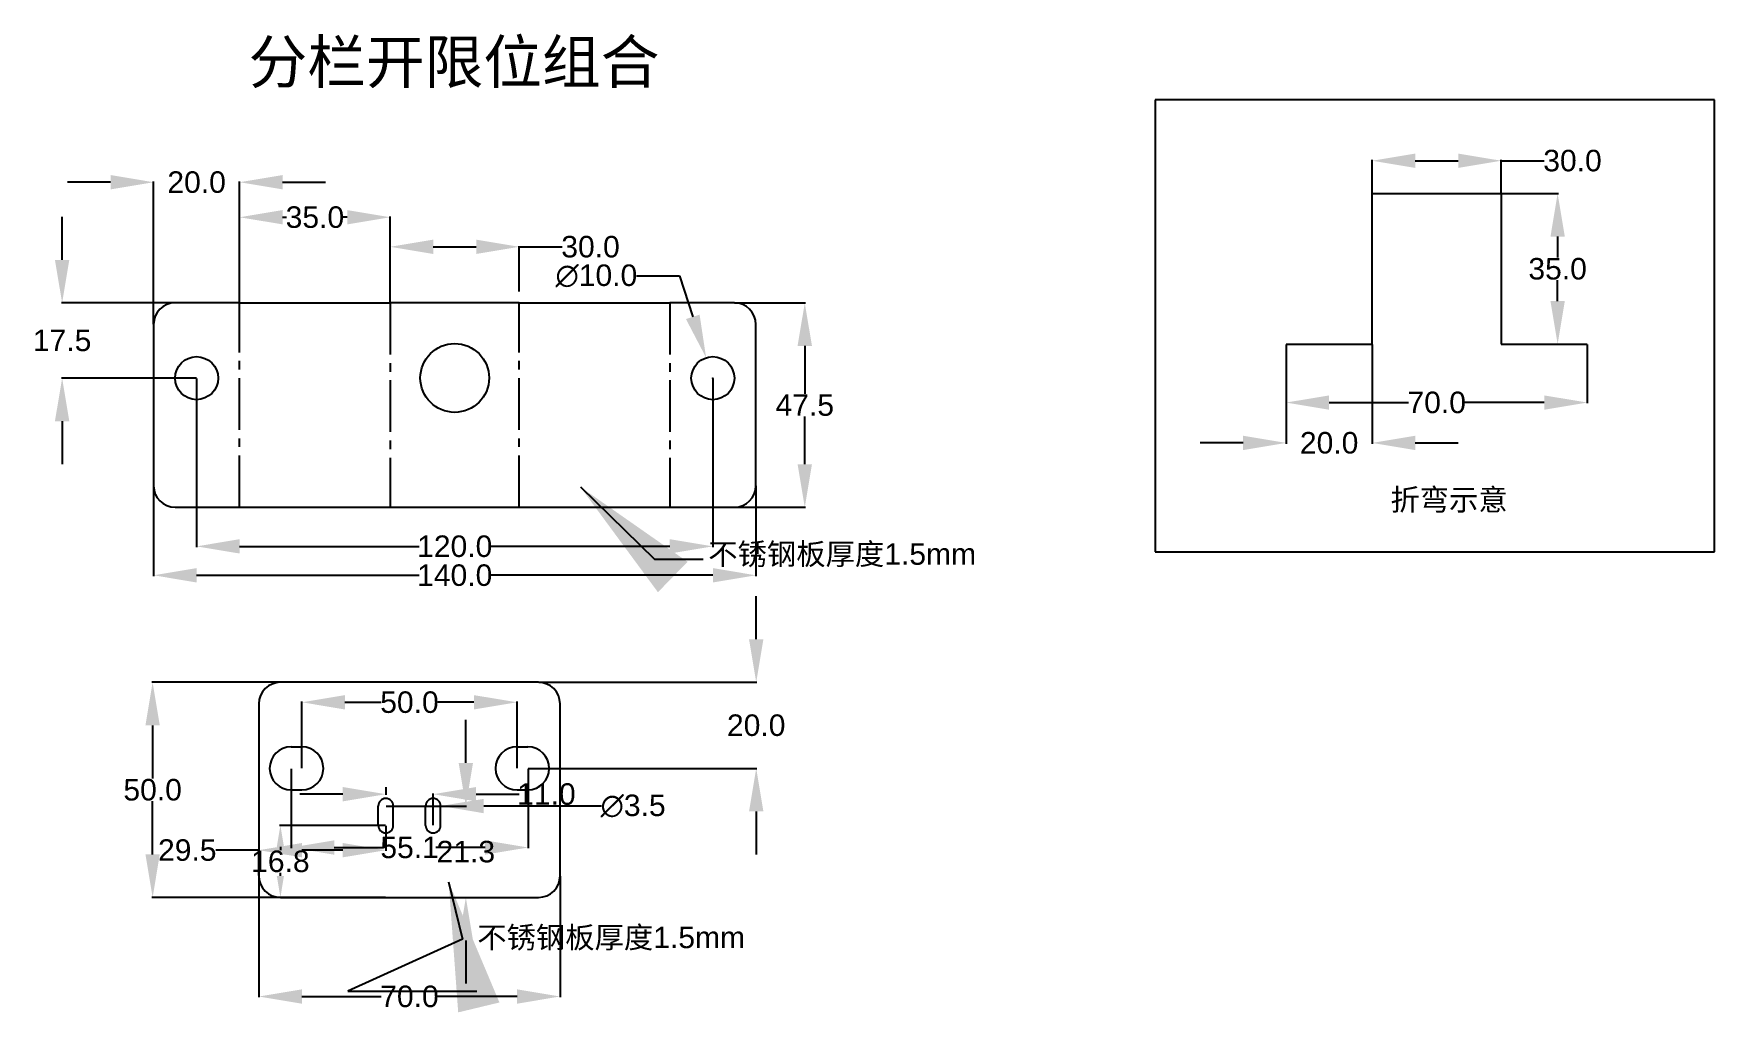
# Model space of a CAD drawing. Header units: millimetres. Extents: x -28 to 363, y -117 to 110.
import ezdxf

# ---------------------------------------------------------------- set-up
doc = ezdxf.new("R2010")
doc.units = ezdxf.units.MM
doc.linetypes.add('点画线', pattern=[18, 12, -2, 2, -2])
doc.styles.get("Standard").update_dxf_attribs({"font": 'arial.ttf'})
doc.dimstyles.get("Standard").update_dxf_attribs({"dimtxt": 30, "dimasz": 30, "dimexe": 0.18, "dimexo": 0.0625, "dimgap": 0.09, "dimtad": 0, "dimtih": 1, "dimtoh": 1, "dimdec": 1, "dimzin": 0, "dimdsep": 46, "dimtxsty": 'Standard', "dimcen": 0.09, "dimclrd": 3, "dimclre": 3, "dimclrt": 3, "dimadec": 0, "dimazin": 0, "dimtfac": 1, "dimtdec": 1, "dimtofl": 0, "dimtmove": 0, "dimatfit": 3, "dimfxl": 1, "dimtolj": 1, "dimtzin": 0, "dimarcsym": 0})

# ---------------------------------------------------------------- blocks, each defined once
blk = doc.blocks.new('*D2')
at = {"color": 3, "lineweight": -2, "transparency": 16777216}
for p, q in [((-10, 75.54), (-20, 75.54)), ((0, 42.56), (0, 75.72)), ((20, 47.56), (20, 75.72)), ((30, 75.54), (40, 75.54))]:
    blk.add_line(p, q, dxfattribs=at)
at = {"color": 3, "transparency": 16777216}
for points in [[(-10, 77.21), (-10, 73.88), (0, 75.54)], [(30, 77.21), (30, 73.88), (20, 75.54)]]:
    blk.add_solid(points, dxfattribs=at)
at = {"layer": 'Defpoints', "color": 0, "transparency": 16777216}
for p in [(20, 75.54), (20, 47.5), (0, 42.5)]:
    blk.add_point(p, dxfattribs=at)
at = {"color": 3, "transparency": 16777216, "insert": (10, 75.54), "char_height": 5, "attachment_point": 5}
blk.add_mtext('\\A1;20.0', dxfattribs=at)
blk = doc.blocks.new('*D3')
at = {"color": 3, "lineweight": -2, "transparency": 16777216}
for p, q in [((20, 50.12), (20, 67.58)), ((30, 67.4), (30.93, 67.4)), ((45, 67.4), (44.07, 67.4)), ((55, 47.56), (55, 67.58))]:
    blk.add_line(p, q, dxfattribs=at)
at = {"color": 3, "transparency": 16777216}
for points in [[(30, 69.07), (30, 65.74), (20, 67.4)], [(45, 69.07), (45, 65.74), (55, 67.4)]]:
    blk.add_solid(points, dxfattribs=at)
at = {"layer": 'Defpoints', "color": 0, "transparency": 16777216}
for p in [(55, 67.4), (20, 50.06), (55, 47.5)]:
    blk.add_point(p, dxfattribs=at)
at = {"color": 3, "transparency": 16777216, "insert": (37.5, 67.4), "char_height": 5, "attachment_point": 5}
blk.add_mtext('\\A1;35.0', dxfattribs=at)
blk = doc.blocks.new('*D4')
at = {"color": 3, "lineweight": -2, "transparency": 16777216}
for p, q in [((55, 50.12), (55, 60.71)), ((65, 60.53), (75, 60.53)), ((85, 50.12), (85, 60.71)), ((85, 60.53), (95, 60.53))]:
    blk.add_line(p, q, dxfattribs=at)
at = {"color": 3, "transparency": 16777216}
for points in [[(65, 62.2), (65, 58.87), (55, 60.53)], [(75, 62.2), (75, 58.87), (85, 60.53)]]:
    blk.add_solid(points, dxfattribs=at)
at = {"layer": 'Defpoints', "color": 0, "transparency": 16777216}
for p in [(85, 60.53), (55, 50.06), (85, 50.06)]:
    blk.add_point(p, dxfattribs=at)
at = {"color": 3, "transparency": 16777216, "insert": (101.57, 60.53), "char_height": 5, "attachment_point": 5}
blk.add_mtext('\\A1;30.0', dxfattribs=at)
blk = doc.blocks.new('*D5')
at = {"color": 3, "lineweight": -2, "transparency": 16777216}
for p, q in [((0, 4.94), (0, -16)), ((140, 4.94), (140, -16)), ((10, -15.82), (61.72, -15.82)), ((130, -15.82), (78.28, -15.82))]:
    blk.add_line(p, q, dxfattribs=at)
at = {"color": 3, "transparency": 16777216}
for points in [[(10, -14.15), (10, -17.49), (0, -15.82)], [(130, -14.15), (130, -17.49), (140, -15.82)]]:
    blk.add_solid(points, dxfattribs=at)
at = {"layer": 'Defpoints', "color": 0, "transparency": 16777216}
for p in [(0, 5), (140, 5), (140, -15.82)]:
    blk.add_point(p, dxfattribs=at)
at = {"color": 3, "transparency": 16777216, "insert": (70, -15.82), "char_height": 5, "attachment_point": 5}
blk.add_mtext('\\A1;140.0', dxfattribs=at)
blk = doc.blocks.new('*D6')
at = {"color": 3, "lineweight": -2, "transparency": 16777216}
for p, q in [((263.26, 37.83), (263.26, 14.77)), ((283.26, 37.83), (283.26, 14.77)), ((253.26, 14.95), (243.26, 14.95)), ((293.26, 14.95), (303.26, 14.95))]:
    blk.add_line(p, q, dxfattribs=at)
at = {"color": 3, "transparency": 16777216}
for points in [[(253.26, 16.62), (253.26, 13.28), (263.26, 14.95)], [(293.26, 16.62), (293.26, 13.28), (283.26, 14.95)]]:
    blk.add_solid(points, dxfattribs=at)
at = {"layer": 'Defpoints', "color": 0, "transparency": 16777216}
for p in [(263.26, 37.9), (283.26, 37.9), (283.26, 14.95)]:
    blk.add_point(p, dxfattribs=at)
at = {"color": 3, "transparency": 16777216, "insert": (273.26, 14.95), "char_height": 5, "attachment_point": 5}
blk.add_mtext('\\A1;20.0', dxfattribs=at)
blk = doc.blocks.new('*D7')
at = {"color": 3, "lineweight": -2, "transparency": 16777216}
for p, q in [((313.32, 72.9), (326.55, 72.9)), ((326.37, 62.9), (326.37, 58.04)), ((326.37, 47.9), (326.37, 52.75)), ((313.32, 37.9), (326.55, 37.9))]:
    blk.add_line(p, q, dxfattribs=at)
at = {"color": 3, "transparency": 16777216}
for points in [[(324.71, 62.9), (328.04, 62.9), (326.37, 72.9)], [(324.71, 47.9), (328.04, 47.9), (326.37, 37.9)]]:
    blk.add_solid(points, dxfattribs=at)
at = {"layer": 'Defpoints', "color": 0, "transparency": 16777216}
for p in [(313.26, 72.9), (326.37, 72.9), (313.26, 37.9)]:
    blk.add_point(p, dxfattribs=at)
at = {"color": 3, "transparency": 16777216, "insert": (326.37, 55.4), "char_height": 5, "attachment_point": 5}
blk.add_mtext('\\A1;35.0', dxfattribs=at)
blk = doc.blocks.new('*D8')
at = {"color": 3, "lineweight": -2, "transparency": 16777216}
for p, q in [((283.26, 72.96), (283.26, 80.72)), ((293.26, 80.54), (303.26, 80.54)), ((313.26, 72.96), (313.26, 80.72)), ((313.26, 80.54), (323.26, 80.54))]:
    blk.add_line(p, q, dxfattribs=at)
at = {"color": 3, "transparency": 16777216}
for points in [[(293.26, 82.2), (293.26, 78.87), (283.26, 80.54)], [(303.26, 82.2), (303.26, 78.87), (313.26, 80.54)]]:
    blk.add_solid(points, dxfattribs=at)
at = {"layer": 'Defpoints', "color": 0, "transparency": 16777216}
for p in [(313.26, 80.54), (283.26, 72.9), (313.26, 72.9)]:
    blk.add_point(p, dxfattribs=at)
at = {"color": 3, "transparency": 16777216, "insert": (329.83, 80.54), "char_height": 5, "attachment_point": 5}
blk.add_mtext('\\A1;30.0', dxfattribs=at)
blk = doc.blocks.new('*D9')
at = {"color": 3, "lineweight": -2, "transparency": 16777216}
for p, q in [((-21.26, 57.5), (-21.26, 67.5)), ((4.94, 47.5), (-21.44, 47.5)), ((9.94, 30), (-21.44, 30)), ((-21.26, 20), (-21.26, 10))]:
    blk.add_line(p, q, dxfattribs=at)
at = {"color": 3, "transparency": 16777216}
for points in [[(-22.93, 57.5), (-19.59, 57.5), (-21.26, 47.5)], [(-22.93, 20), (-19.59, 20), (-21.26, 30)]]:
    blk.add_solid(points, dxfattribs=at)
at = {"layer": 'Defpoints', "color": 0, "transparency": 16777216}
for p in [(-21.26, 47.5), (5, 47.5), (10, 30)]:
    blk.add_point(p, dxfattribs=at)
at = {"color": 3, "transparency": 16777216, "insert": (-21.26, 38.75), "char_height": 5, "attachment_point": 5}
blk.add_mtext('\\A1;17.5', dxfattribs=at)
blk = doc.blocks.new('*D10')
at = {"color": 3, "lineweight": -2, "transparency": 16777216}
for p, q in [((10, 29.94), (10, -9.28)), ((130, 29.94), (130, -9.28)), ((20, -9.1), (61.72, -9.1)), ((120, -9.1), (78.28, -9.1))]:
    blk.add_line(p, q, dxfattribs=at)
at = {"color": 3, "transparency": 16777216}
for points in [[(20, -7.43), (20, -10.76), (10, -9.1)], [(120, -7.43), (120, -10.76), (130, -9.1)]]:
    blk.add_solid(points, dxfattribs=at)
at = {"layer": 'Defpoints', "color": 0, "transparency": 16777216}
for p in [(10, 30), (130, 30), (130, -9.1)]:
    blk.add_point(p, dxfattribs=at)
at = {"color": 3, "transparency": 16777216, "insert": (70, -9.1), "char_height": 5, "attachment_point": 5}
blk.add_mtext('\\A1;120.0', dxfattribs=at)
blk = doc.blocks.new('*D11')
at = {"color": 3, "lineweight": -2, "transparency": 16777216}
for p, q in [((112.22, 53.76), (122.22, 53.76)), ((122.22, 53.76), (125.33, 44.26)), ((129.91, 30), (130.09, 30)), ((130, 29.91), (130, 30.09))]:
    blk.add_line(p, q, dxfattribs=at)
at = {"color": 3, "transparency": 16777216}
blk.add_solid([(126.92, 44.77), (123.75, 43.74), (128.44, 34.75)], dxfattribs=at)
at = {"layer": 'Defpoints', "color": 0, "transparency": 16777216}
for p in [(128.44, 34.75), (131.56, 25.25)]:
    blk.add_point(p, dxfattribs=at)
at = {"color": 3, "transparency": 16777216, "insert": (102.93, 53.76), "char_height": 5, "attachment_point": 5}
blk.add_mtext('\\A1;∅10.0', dxfattribs=at)
blk = doc.blocks.new('*D12')
at = {"color": 3, "lineweight": -2, "transparency": 16777216}
for p, q in [((135.06, 47.5), (151.55, 47.5)), ((151.37, 37.5), (151.37, 26.35)), ((151.37, 10), (151.37, 21.09)), ((135.06, 0), (151.55, 0))]:
    blk.add_line(p, q, dxfattribs=at)
at = {"color": 3, "transparency": 16777216}
for points in [[(149.7, 37.5), (153.04, 37.5), (151.37, 47.5)], [(149.7, 10), (153.04, 10), (151.37, 0)]]:
    blk.add_solid(points, dxfattribs=at)
at = {"layer": 'Defpoints', "color": 0, "transparency": 16777216}
for p in [(135, 47.5), (151.37, 47.5), (135, 0)]:
    blk.add_point(p, dxfattribs=at)
at = {"color": 3, "transparency": 16777216, "insert": (151.37, 23.72), "char_height": 5, "attachment_point": 5}
blk.add_mtext('\\A1;47.5', dxfattribs=at)
blk = doc.blocks.new('*D13')
at = {"color": 3, "lineweight": -2, "transparency": 16777216}
for p, q in [((263.26, 37.83), (263.26, 24.15)), ((333.26, 37.83), (333.26, 24.15)), ((273.26, 24.33), (291.71, 24.33)), ((323.26, 24.33), (304.82, 24.33))]:
    blk.add_line(p, q, dxfattribs=at)
at = {"color": 3, "transparency": 16777216}
for points in [[(273.26, 25.99), (273.26, 22.66), (263.26, 24.33)], [(323.26, 25.99), (323.26, 22.66), (333.26, 24.33)]]:
    blk.add_solid(points, dxfattribs=at)
at = {"layer": 'Defpoints', "color": 0, "transparency": 16777216}
for p in [(263.26, 37.9), (333.26, 37.9), (333.26, 24.33)]:
    blk.add_point(p, dxfattribs=at)
at = {"color": 3, "transparency": 16777216, "insert": (298.26, 24.33), "char_height": 5, "attachment_point": 5}
blk.add_mtext('\\A1;70.0', dxfattribs=at)
blk = doc.blocks.new('*D25')
at = {"color": 3, "lineweight": -2, "transparency": 16777216}
for p, q in [((29.41, -40.7), (-0.4, -40.7)), ((-0.22, -50.7), (-0.22, -63.06)), ((-0.22, -80.7), (-0.22, -68.35)), ((29.41, -90.7), (-0.4, -90.7))]:
    blk.add_line(p, q, dxfattribs=at)
at = {"color": 3, "transparency": 16777216}
for points in [[(-1.89, -50.7), (1.44, -50.7), (-0.22, -40.7)], [(-1.89, -80.7), (1.44, -80.7), (-0.22, -90.7)]]:
    blk.add_solid(points, dxfattribs=at)
at = {"layer": 'Defpoints', "color": 0, "transparency": 16777216}
for p in [(29.48, -40.7), (-0.22, -90.7), (29.48, -90.7)]:
    blk.add_point(p, dxfattribs=at)
at = {"color": 3, "transparency": 16777216, "insert": (-0.22, -65.7), "char_height": 5, "attachment_point": 5}
blk.add_mtext('\\A1;50.0', dxfattribs=at)
blk = doc.blocks.new('*D26')
at = {"color": 3, "lineweight": -2, "transparency": 16777216}
for p, q in [((24.48, -85.77), (24.48, -113.91)), ((94.48, -85.77), (94.48, -113.91)), ((34.48, -113.73), (52.92, -113.73)), ((84.48, -113.73), (66.03, -113.73))]:
    blk.add_line(p, q, dxfattribs=at)
at = {"color": 3, "transparency": 16777216}
for points in [[(34.48, -112.06), (34.48, -115.4), (24.48, -113.73)], [(84.48, -112.06), (84.48, -115.4), (94.48, -113.73)]]:
    blk.add_solid(points, dxfattribs=at)
at = {"layer": 'Defpoints', "color": 0, "transparency": 16777216}
for p in [(24.48, -85.7), (94.48, -85.7), (94.48, -113.73)]:
    blk.add_point(p, dxfattribs=at)
at = {"color": 3, "transparency": 16777216, "insert": (59.48, -113.73), "char_height": 5, "attachment_point": 5}
blk.add_mtext('\\A1;70.0', dxfattribs=at)
blk = doc.blocks.new('*D27')
at = {"color": 3, "lineweight": -2, "transparency": 16777216}
for p, q in [((140.08, -30.7), (140.08, -20.7)), ((89.54, -40.7), (140.26, -40.7)), ((87.04, -60.7), (140.26, -60.7)), ((140.08, -70.7), (140.08, -80.7))]:
    blk.add_line(p, q, dxfattribs=at)
at = {"color": 3, "transparency": 16777216}
for points in [[(138.41, -30.7), (141.75, -30.7), (140.08, -40.7)], [(138.41, -70.7), (141.75, -70.7), (140.08, -60.7)]]:
    blk.add_solid(points, dxfattribs=at)
at = {"layer": 'Defpoints', "color": 0, "transparency": 16777216}
for p in [(89.48, -40.7), (140.08, -40.7), (86.98, -60.7)]:
    blk.add_point(p, dxfattribs=at)
at = {"color": 3, "transparency": 16777216, "insert": (140.08, -50.7), "char_height": 5, "attachment_point": 5}
blk.add_mtext('\\A1;20.0', dxfattribs=at)
blk = doc.blocks.new('*D28')
at = {"color": 3, "lineweight": -2, "transparency": 16777216}
for p, q in [((34.48, -60.64), (34.48, -45.16)), ((44.48, -45.34), (52.9, -45.34)), ((74.48, -45.34), (66.05, -45.34)), ((84.48, -60.64), (84.48, -45.16))]:
    blk.add_line(p, q, dxfattribs=at)
at = {"color": 3, "transparency": 16777216}
for points in [[(44.48, -43.68), (44.48, -47.01), (34.48, -45.34)], [(74.48, -43.68), (74.48, -47.01), (84.48, -45.34)]]:
    blk.add_solid(points, dxfattribs=at)
at = {"layer": 'Defpoints', "color": 0, "transparency": 16777216}
for p in [(84.48, -45.34), (34.48, -60.7), (84.48, -60.7)]:
    blk.add_point(p, dxfattribs=at)
at = {"color": 3, "transparency": 16777216, "insert": (59.48, -45.34), "char_height": 5, "attachment_point": 5}
blk.add_mtext('\\A1;50.0', dxfattribs=at)
blk = doc.blocks.new('*D29')
at = {"color": 3, "lineweight": -2, "transparency": 16777216}
for p, q in [((31.98, -60.77), (31.98, -79.28)), ((87.04, -60.77), (87.04, -79.28)), ((41.98, -79.1), (53.41, -79.1)), ((77.04, -79.1), (65.61, -79.1))]:
    blk.add_line(p, q, dxfattribs=at)
at = {"color": 3, "transparency": 16777216}
for points in [[(41.98, -77.43), (41.98, -80.76), (31.98, -79.1)], [(77.04, -77.43), (77.04, -80.76), (87.04, -79.1)]]:
    blk.add_solid(points, dxfattribs=at)
at = {"layer": 'Defpoints', "color": 0, "transparency": 16777216}
for p in [(31.98, -60.7), (87.04, -60.7), (87.04, -79.1)]:
    blk.add_point(p, dxfattribs=at)
at = {"color": 3, "transparency": 16777216, "insert": (59.51, -79.1), "char_height": 5, "attachment_point": 5}
blk.add_mtext('\\A1;55.1', dxfattribs=at)
blk = doc.blocks.new('*D30')
at = {"color": 3, "lineweight": -2, "transparency": 16777216}
for p, q in [((53.98, -74.02), (53.98, -79.9)), ((24.48, -79.72), (14.48, -79.72)), ((24.48, -85.64), (24.48, -79.54)), ((43.98, -79.72), (34.48, -79.72))]:
    blk.add_line(p, q, dxfattribs=at)
at = {"color": 3, "transparency": 16777216}
for points in [[(34.48, -78.05), (34.48, -81.38), (24.48, -79.72)], [(43.98, -78.05), (43.98, -81.38), (53.98, -79.72)]]:
    blk.add_solid(points, dxfattribs=at)
at = {"layer": 'Defpoints', "color": 0, "transparency": 16777216}
for p in [(53.98, -73.95), (24.48, -79.72), (24.48, -85.7)]:
    blk.add_point(p, dxfattribs=at)
at = {"color": 3, "transparency": 16777216, "insert": (7.83, -79.72), "char_height": 5, "attachment_point": 5}
blk.add_mtext('\\A1;29.5', dxfattribs=at)
blk = doc.blocks.new('*D31')
at = {"color": 3, "lineweight": -2, "transparency": 16777216}
for p, q in [((53.98, -65.08), (53.98, -66.88)), ((43.98, -66.7), (33.98, -66.7)), ((64.98, -73.89), (64.98, -66.52)), ((74.98, -66.7), (84.98, -66.7))]:
    blk.add_line(p, q, dxfattribs=at)
at = {"color": 3, "transparency": 16777216}
for points in [[(43.98, -65.04), (43.98, -68.37), (53.98, -66.7)], [(74.98, -65.04), (74.98, -68.37), (64.98, -66.7)]]:
    blk.add_solid(points, dxfattribs=at)
at = {"layer": 'Defpoints', "color": 0, "transparency": 16777216}
for p in [(53.98, -65.02), (64.98, -66.7), (64.98, -73.95)]:
    blk.add_point(p, dxfattribs=at)
at = {"color": 3, "transparency": 16777216, "insert": (91.32, -66.7), "char_height": 5, "attachment_point": 5}
blk.add_mtext('\\A1;11.0', dxfattribs=at)
blk = doc.blocks.new('*D32')
at = {"color": 3, "lineweight": -2, "transparency": 16777216}
for p, q in [((72.59, -59.45), (72.59, -49.45)), ((54.04, -69.45), (72.77, -69.45)), ((29.48, -90.7), (72.77, -90.7)), ((72.59, -100.7), (72.59, -110.7))]:
    blk.add_line(p, q, dxfattribs=at)
at = {"color": 3, "transparency": 16777216}
for points in [[(70.92, -59.45), (74.25, -59.45), (72.59, -69.45)], [(70.92, -100.7), (74.25, -100.7), (72.59, -90.7)]]:
    blk.add_solid(points, dxfattribs=at)
at = {"layer": 'Defpoints', "color": 0, "transparency": 16777216}
for p in [(53.98, -69.45), (29.41, -90.7), (72.59, -90.7)]:
    blk.add_point(p, dxfattribs=at)
at = {"color": 3, "transparency": 16777216, "insert": (72.59, -80.08), "char_height": 5, "attachment_point": 5}
blk.add_mtext('\\A1;21.3', dxfattribs=at)
blk = doc.blocks.new('*D33')
at = {"color": 3, "lineweight": -2, "transparency": 16777216}
for p, q in [((64.89, -69.45), (65.07, -69.45)), ((64.98, -69.54), (64.98, -69.36)), ((104.09, -69.45), (76.73, -69.45))]:
    blk.add_line(p, q, dxfattribs=at)
at = {"color": 3, "transparency": 16777216}
blk.add_solid([(76.73, -67.79), (76.73, -71.12), (66.73, -69.45)], dxfattribs=at)
at = {"layer": 'Defpoints', "color": 0, "transparency": 16777216}
for p in [(63.23, -69.45), (66.73, -69.45)]:
    blk.add_point(p, dxfattribs=at)
at = {"color": 3, "transparency": 16777216, "insert": (111.47, -69.45), "char_height": 5, "attachment_point": 5}
blk.add_mtext('\\A1;∅3.5', dxfattribs=at)
blk = doc.blocks.new('*D34')
at = {"color": 3, "lineweight": -2, "transparency": 16777216}
for p, q in [((53.91, -73.95), (29.3, -73.95)), ((29.48, -78.95), (29.48, -79.68)), ((29.48, -85.7), (29.48, -84.97)), ((53.91, -90.7), (29.3, -90.7))]:
    blk.add_line(p, q, dxfattribs=at)
at = {"color": 3, "transparency": 16777216}
for points in [[(28.64, -78.95), (30.31, -78.95), (29.48, -73.95)], [(28.64, -85.7), (30.31, -85.7), (29.48, -90.7)]]:
    blk.add_solid(points, dxfattribs=at)
at = {"layer": 'Defpoints', "color": 0, "transparency": 16777216}
for p in [(53.98, -73.95), (29.48, -90.7), (53.98, -90.7)]:
    blk.add_point(p, dxfattribs=at)
at = {"color": 3, "transparency": 16777216, "insert": (29.48, -82.33), "char_height": 5, "attachment_point": 5}
blk.add_mtext('\\A1;16.8', dxfattribs=at)

msp = doc.modelspace()

# ---------------------------------------------------------------- linework, layer by layer
at = {"color": 0}
for p, q in [((232.81, 94.66), (232.81, -10.34)), ((362.81, 94.66), (232.81, 94.66)), ((362.81, -10.34), (362.81, 94.66)), ((20, 47.5), (5, 47.5)), ((20, 47.5), (55, 47.5)), ((85, 47.5), (55, 47.5)), ((85, 47.5), (120, 47.5)), ((135, 47.5), (120, 47.5)), ((0, 42.5), (0, 5)), ((140, 5), (140, 42.5)), ((5, 0), (20, 0)), ((20, 0), (55, 0)), ((55, 0), (85, 0)), ((85, 0), (120, 0)), ((120, 0), (135, 0)), ((232.81, -10.34), (362.81, -10.34)), ((89.48, -40.7), (29.48, -40.7)), ((24.48, -45.7), (24.48, -85.7)), ((94.48, -85.7), (94.48, -45.7)), ((31.98, -55.7), (34.48, -55.7)), ((84.48, -55.7), (86.98, -55.7)), ((31.98, -65.7), (34.48, -65.7)), ((84.48, -65.7), (86.98, -65.7)), ((52.23, -73.95), (52.23, -69.45)), ((55.73, -73.95), (55.73, -69.45)), ((63.23, -73.95), (63.23, -69.45)), ((66.73, -73.95), (66.73, -69.45)), ((29.48, -90.7), (89.48, -90.7))]:
    msp.add_line(p, q, dxfattribs=at)
at = {"color": 4}
for p, q in [((283.26, 37.9), (283.26, 72.9)), ((283.26, 72.9), (303.26, 72.9)), ((303.26, 72.9), (313.26, 72.9)), ((313.26, 72.9), (313.26, 37.9)), ((263.26, 37.9), (283.26, 37.9)), ((313.26, 37.9), (333.26, 37.9))]:
    msp.add_line(p, q, dxfattribs=at)
at = {"color": 4, "linetype": '点画线'}
for p, q in [((20, 0), (20, 47.5)), ((55, 47.5), (55, 0)), ((85, 0), (85, 47.5)), ((120, 47.5), (120, 0))]:
    msp.add_line(p, q, dxfattribs=at)
at = {"color": 0}
for centre, radius in [((70, 30.05), 8), ((10, 30), 5), ((130, 30), 5)]:
    msp.add_circle(centre, radius, dxfattribs=at)
for centre, radius, start, end in [((5, 42.5), 5, 90, 180), ((135, 42.5), 5, 0, 90), ((5, 5), 5, 180, 270), ((135, 5), 5, 270, 0), ((29.48, -45.7), 5, 90, 180), ((89.48, -45.7), 5, 0, 90), ((31.98, -60.7), 5, 90, 270), ((34.48, -60.7), 5, 270, 90), ((84.48, -60.7), 5, 90, 270), ((86.98, -60.7), 5, 270, 90), ((53.98, -69.45), 1.75, 0, 180), ((64.98, -69.45), 1.75, 0, 180), ((53.98, -73.95), 1.75, 180, 0), ((64.98, -73.95), 1.75, 180, 0), ((29.48, -85.7), 5, 180, 270), ((89.48, -85.7), 5, 270, 0)]:
    msp.add_arc(centre, radius, start, end, dxfattribs=at)

# ---------------------------------------------------------------- texts
at = {"color": 2, "insert": (22.08, 108.53), "char_height": 10, "width": 106.9624, "attachment_point": 1}
msp.add_mtext('{\\fSimSun|b0|i0|c134|p2;分栏开限位组合}', dxfattribs=at)
at = {"color": 4, "insert": (287.49, 4.26), "char_height": 5, "width": 72.3581, "attachment_point": 1}
msp.add_mtext('{\\fSimSun|b0|i0|c134|p2;折弯示意}', dxfattribs=at)
at = {"color": 3, "char_height": 5, "attachment_point": 1}
for insert, width in [((128.93, -8.38), 72.3581), ((75.23, -97.49), 69.3281)]:
    msp.add_mtext('{\\fSimSun|b0|i0|c134|p2;不锈钢板厚度}1.5mm', dxfattribs=dict(at, insert=insert, width=width))

# ---------------------------------------------------------------- dimensions: what is measured, and where the dimension line sits
at = {"color": 3}
for base, p1, p2, picture, middle in [((313.26, 80.54), (283.26, 72.9), (313.26, 72.9), '*D8', (329.83, 80.54)), ((85, 60.53), (55, 50.06), (85, 50.06), '*D4', (101.57, 60.53)), ((84.48, -45.34), (34.48, -60.7), (84.48, -60.7), '*D28', (59.48, -45.34)), ((87.04, -79.1), (31.98, -60.7), (87.04, -60.7), '*D29', (59.51, -79.1)), ((64.98, -66.7), (53.98, -65.02), (64.98, -73.95), '*D31', (91.32, -66.7)), ((24.48, -79.72), (53.98, -73.95), (24.48, -85.7), '*D30', (7.83, -79.72)), ((94.48, -113.73), (24.48, -85.7), (94.48, -85.7), '*D26', (59.48, -113.73))]:
    dim = msp.add_linear_dim(base=base, p1=p1, p2=p2, dimstyle='Standard', override={"dimtxt": 5, "dimasz": 10}, dxfattribs=at)
    dim.commit()
    dim.dimension.update_dxf_attribs({"geometry": picture, "text_midpoint": middle})
for base, p1, p2, picture, middle in [((20, 75.54), (0, 42.5), (20, 47.5), '*D2', (10, 75.54)), ((55, 67.4), (20, 50.06), (55, 47.5), '*D3', (37.5, 67.4)), ((283.26, 14.95), (263.26, 37.9), (283.26, 37.9), '*D6', (273.26, 14.95)), ((140, -15.82), (0, 5), (140, 5), '*D5', (70, -15.82))]:
    dim = msp.add_linear_dim(base=base, p1=p1, p2=p2, dimstyle='Standard', override={"dimtxt": 5, "dimasz": 10}, dxfattribs=at)
    dim.commit()
    dim.dimension.update_dxf_attribs({"geometry": picture, "text_midpoint": middle, "dimtype": 160})
for base, p1, p2, override, picture, middle in [((326.37, 72.9), (313.26, 37.9), (313.26, 72.9), {"dimtxt": 5, "dimasz": 10}, '*D7', (326.37, 55.4)), ((140.08, -40.7), (86.98, -60.7), (89.48, -40.7), {"dimtxt": 5, "dimasz": 10}, '*D27', (140.08, -50.7)), ((-0.22, -90.7), (29.48, -40.7), (29.48, -90.7), {"dimtxt": 5, "dimasz": 10}, '*D25', (-0.22, -65.7)), ((29.47510044, -90.70268582), (53.97510044, -73.95268582), (53.97510044, -90.70268582), {"dimtxt": 5, "dimasz": 5}, '*D34', (29.47510044, -82.32768582))]:
    dim = msp.add_linear_dim(base=base, p1=p1, p2=p2, angle=90, dimstyle='Standard', override=override, dxfattribs=at)
    dim.commit()
    dim.dimension.update_dxf_attribs({"geometry": picture, "text_midpoint": middle})
at = {"color": 0}
dim = msp.add_linear_dim(base=(-21.26, 47.5), p1=(10, 30), p2=(5, 47.5), angle=90, dimstyle='Standard', override={"dimtxt": 5, "dimasz": 10}, dxfattribs=at)
dim.commit()
dim.dimension.update_dxf_attribs({"geometry": '*D9', "text_midpoint": (-21.26, 38.75)})
dim = msp.add_diameter_dim_2p(p1=(131.56, 25.25), p2=(128.44, 34.75), dimstyle='Standard', override={"dimtxt": 5, "dimasz": 10}, dxfattribs=at)
dim.commit()
dim.dimension.update_dxf_attribs({"geometry": '*D11', "text_midpoint": (102.93, 53.76)})
dim = msp.add_linear_dim(base=(151.37, 47.5), p1=(135, 0), p2=(135, 47.5), angle=90, dimstyle='Standard', override={"dimtxt": 5, "dimasz": 10}, dxfattribs=at)
dim.commit()
dim.dimension.update_dxf_attribs({"geometry": '*D12', "text_midpoint": (151.37, 23.72), "dimtype": 160})
for base, p1, p2, picture, middle in [((333.26, 24.33), (263.26, 37.9), (333.26, 37.9), '*D13', (298.26, 24.33)), ((130, -9.1), (10, 30), (130, 30), '*D10', (70, -9.1))]:
    dim = msp.add_linear_dim(base=base, p1=p1, p2=p2, dimstyle='Standard', override={"dimtxt": 5, "dimasz": 10}, dxfattribs=at)
    dim.commit()
    dim.dimension.update_dxf_attribs({"geometry": picture, "text_midpoint": middle})
at = {"color": 3}
dim = msp.add_linear_dim(base=(72.58687939, -90.70268582), p1=(53.97510044, -69.45268582), p2=(29.41260044, -90.70268582), angle=90, dimstyle='Standard', override={"dimtxt": 5, "dimasz": 10}, dxfattribs=at)
dim.commit()
dim.dimension.update_dxf_attribs({"geometry": '*D32', "text_midpoint": (72.58687939, -80.07768582), "dimtype": 160})
dim = msp.add_diameter_dim_2p(p1=(63.23, -69.45), p2=(66.73, -69.45), dimstyle='Standard', override={"dimtxt": 5, "dimasz": 10}, dxfattribs=at)
dim.commit()
dim.dimension.update_dxf_attribs({"geometry": '*D33', "text_midpoint": (111.47, -69.45), "dimtype": 163})

# ---------------------------------------------------------------- leaders
at = {"color": 3, "annotation_type": 0, "has_hookline": 1, "hookline_direction": 0, "text_width": 63.41}
for points in [[(99.2, 4.72), (116.41, -12.06), (127.75, -12.06)], [(68.59, -87.1), (71.78, -100.37), (45.14, -112.49), (75.14, -112.49)]]:
    msp.add_leader(points, dimstyle='Standard', override={"dimgap": 0.09, "dimtad": 0}, dxfattribs=at)

doc.saveas('drawing.dxf')
